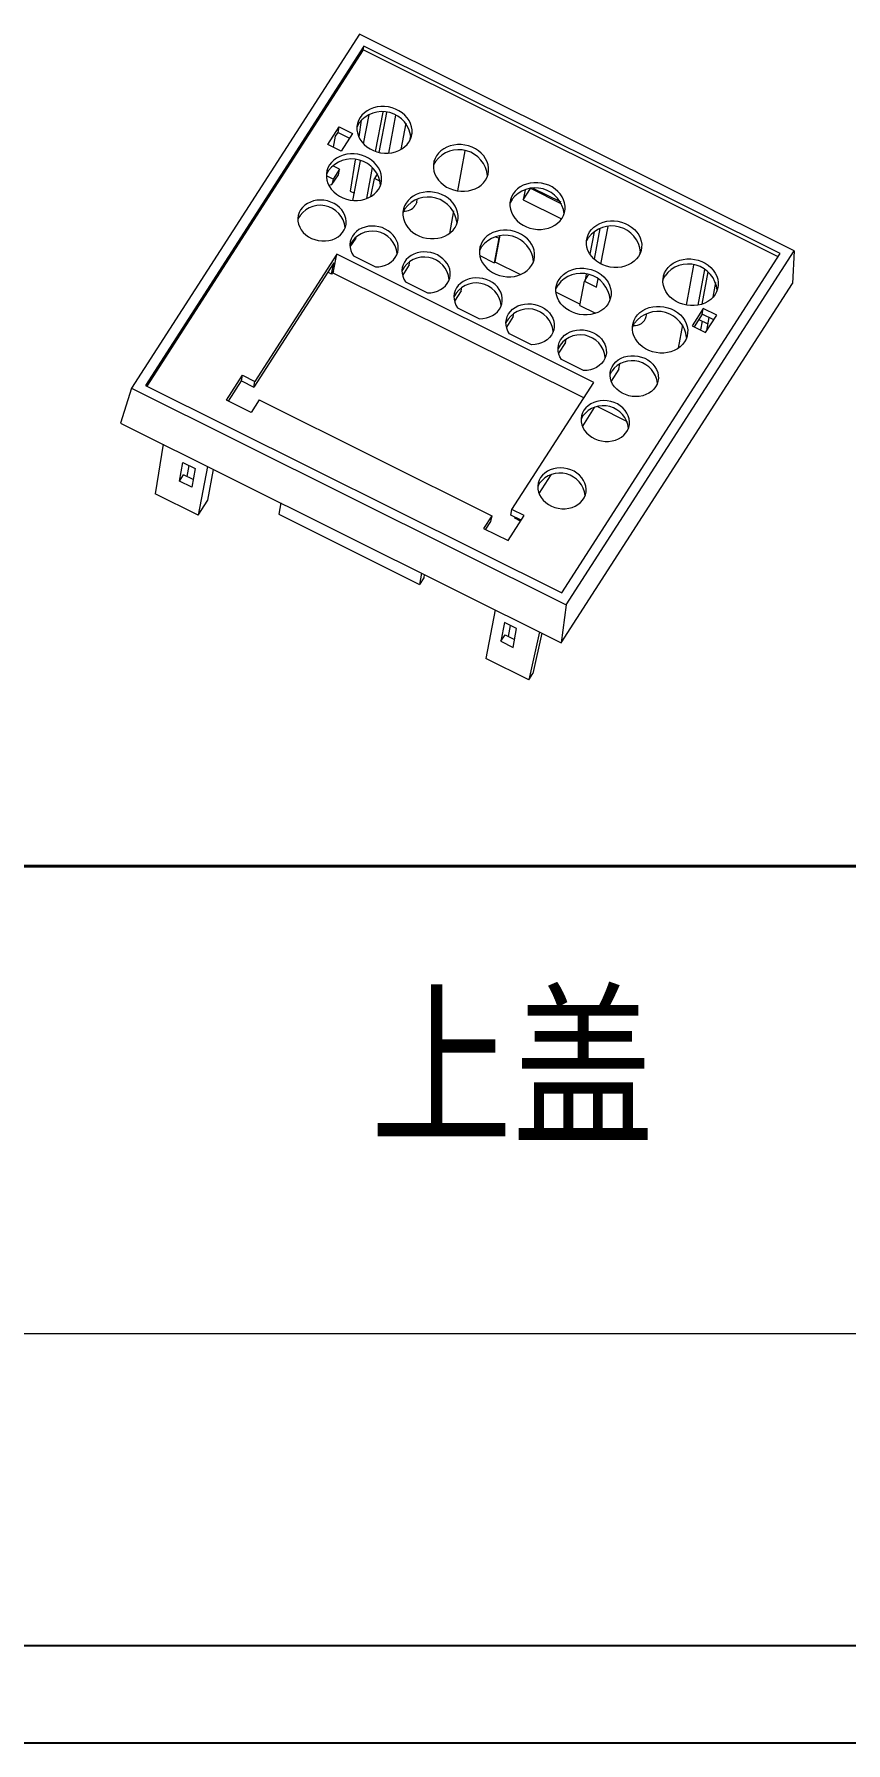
# Model space of a CAD drawing. Header units: inches. Extents: x 963 to 2094, y 1089 to 1501.
# Drawn here: x 1206.7 to 1265.1, y 1088.5 to 1211.5 of the extents above; entities that cross this region are included whole.
import ezdxf

# ---------------------------------------------------------------- set-up
doc = ezdxf.new("R2010")
doc.units = ezdxf.units.IN
doc.layers.add('文字', color=81, linetype='Continuous')
doc.layers.add('粗实线', color=7, linetype='Continuous', lineweight=30)
doc.layers.add('细实线', color=3, linetype='Continuous', lineweight=9)
doc.styles.add('宋体', font='', dxfattribs={"width": 0.8, "height": 3.5})
doc.styles.get('宋体').set_extended_font_data('SimSun')

msp = doc.modelspace()

# ---------------------------------------------------------------- linework, layer by layer
at = {"color": 7, "linetype": 'Continuous', "lineweight": 15}
for p, q in [((1230.12, 1211.451), (1213.714, 1185.971)), ((1261.394, 1195.869), (1230.12, 1211.451)), ((1230.434, 1210.583), (1214.721, 1186.181)), ((1230.383, 1210.313), (1214.814, 1186.134)), ((1230.383, 1210.313), (1230.434, 1210.583)), ((1260.242, 1195.436), (1230.383, 1210.313)), ((1260.386, 1195.66), (1230.434, 1210.583)), ((1230.252, 1205.26), (1230.066, 1204.066)), ((1230.418, 1203.553), (1230.814, 1205.658)), ((1231.281, 1203.016), (1231.813, 1205.845)), ((1231.545, 1202.942), (1232.086, 1205.818)), ((1232.221, 1202.893), (1232.734, 1205.617)), ((1233.115, 1203.16), (1233.469, 1205.044)), ((1227.842, 1203.521), (1228.651, 1204.777)), ((1228.254, 1203.316), (1228.401, 1204.103)), ((1228.401, 1204.103), (1228.575, 1204.372)), ((1228.575, 1204.372), (1228.651, 1204.777)), ((1228.575, 1204.372), (1229.404, 1203.959)), ((1228.651, 1204.777), (1229.62, 1204.294)), ((1229.62, 1204.294), (1228.811, 1203.038)), ((1233.816, 1204.282), (1233.715, 1203.744)), ((1228.811, 1203.038), (1227.842, 1203.521)), ((1229.809, 1202.42), (1229.457, 1200.164)), ((1237.708, 1203.053), (1237.167, 1200.176)), ((1228.219, 1201.028), (1227.736, 1201.269)), ((1228.142, 1200.623), (1228.605, 1201.341)), ((1228.681, 1201.746), (1228.2, 1201.986)), ((1228.681, 1201.746), (1228.219, 1201.028)), ((1228.605, 1201.341), (1228.681, 1201.746)), ((1229.653, 1199.487), (1230.19, 1202.341)), ((1230.642, 1199.619), (1231.063, 1201.858)), ((1231.42, 1201.424), (1231.193, 1201.072)), ((1227.899, 1200.598), (1228.142, 1200.623)), ((1228.219, 1201.028), (1228.142, 1200.623)), ((1229.457, 1200.164), (1229.753, 1200.016)), ((1230.948, 1199.768), (1231.193, 1201.072)), ((1231.623, 1200.858), (1231.193, 1201.072)), ((1241.896, 1199.53), (1242.418, 1200.34)), ((1242.032, 1200.252), (1241.896, 1199.53)), ((1244.691, 1199.227), (1242.45, 1200.344)), ((1244.622, 1199.354), (1242.608, 1200.358)), ((1243.273, 1200.026), (1243.228, 1199.956)), ((1234.236, 1199.371), (1234.272, 1199.565)), ((1236.895, 1198.73), (1236.591, 1197.116)), ((1241.896, 1199.53), (1244.659, 1198.153)), ((1247.424, 1197.467), (1247.008, 1195.253)), ((1247.498, 1194.913), (1248.005, 1197.606)), ((1229.847, 1196.778), (1229.436, 1196.14)), ((1229.847, 1196.778), (1229.866, 1196.88)), ((1240.138, 1196.763), (1239.808, 1195.006)), ((1240.184, 1196.835), (1239.854, 1195.078)), ((1239.925, 1196.869), (1240.138, 1196.763)), ((1240.184, 1196.835), (1240.138, 1196.763)), ((1240.202, 1196.928), (1240.184, 1196.835)), ((1247.005, 1197.237), (1246.701, 1195.62)), ((1228.269, 1194.997), (1222.515, 1186.061)), ((1228.484, 1195.618), (1222.592, 1186.467)), ((1228.116, 1194.186), (1228.269, 1194.997)), ((1228.255, 1194.401), (1228.484, 1195.618)), ((1246.984, 1186.4), (1228.484, 1195.618)), ((1229.683, 1195.494), (1231.271, 1194.703)), ((1233.701, 1194.858), (1233.749, 1195.111)), ((1238.772, 1195.522), (1239.808, 1195.006)), ((1239.854, 1195.078), (1239.808, 1195.006)), ((1239.854, 1195.078), (1241.708, 1194.154)), ((1244.673, 1171.257), (1260.386, 1195.66)), ((1244.988, 1170.39), (1261.394, 1195.869)), ((1250.346, 1195.963), (1250.276, 1195.593)), ((1261.394, 1195.869), (1261.272, 1193.506)), ((1228.116, 1194.186), (1227.837, 1194.325)), ((1228.255, 1194.401), (1228.116, 1194.186)), ((1246.263, 1185.281), (1228.183, 1194.289)), ((1233.701, 1194.858), (1233.212, 1194.097)), ((1246.351, 1193.762), (1246.305, 1193.691)), ((1246.429, 1194.175), (1246.351, 1193.762)), ((1246.351, 1193.762), (1246.595, 1194.141)), ((1247.186, 1193.252), (1247.297, 1193.845)), ((1253.649, 1191.953), (1254.19, 1194.83)), ((1254.492, 1191.952), (1254.976, 1194.525)), ((1254.784, 1192.028), (1255.221, 1194.348)), ((1233.427, 1193.629), (1235.015, 1192.838)), ((1237.445, 1192.993), (1236.956, 1192.232)), ((1237.445, 1192.993), (1237.493, 1193.246)), ((1244.263, 1192.881), (1245.991, 1192.021)), ((1244.635, 1167.668), (1261.272, 1193.506)), ((1245.974, 1191.934), (1246.305, 1193.691)), ((1246.305, 1193.691), (1247.186, 1193.252)), ((1255.565, 1192.532), (1255.765, 1193.595)), ((1237.171, 1191.763), (1238.759, 1190.972)), ((1241.189, 1191.127), (1241.237, 1191.38)), ((1245.974, 1191.934), (1247.106, 1191.37)), ((1250.754, 1191.142), (1250.79, 1191.336)), ((1254.859, 1191.719), (1254.051, 1190.463)), ((1254.783, 1191.314), (1254.191, 1190.394)), ((1254.783, 1191.314), (1254.859, 1191.719)), ((1255.612, 1190.901), (1254.783, 1191.314)), ((1255.829, 1191.236), (1254.859, 1191.719)), ((1241.189, 1191.127), (1240.7, 1190.367)), ((1253.066, 1188.856), (1253.384, 1190.545)), ((1254.051, 1190.463), (1255.02, 1189.98)), ((1254.198, 1190.39), (1254.202, 1190.411)), ((1254.572, 1190.902), (1254.595, 1191.021)), ((1255.199, 1190.59), (1254.572, 1190.902)), ((1254.767, 1190.805), (1254.647, 1190.166)), ((1255.02, 1189.98), (1255.829, 1191.236)), ((1255.111, 1190.123), (1255.288, 1191.062)), ((1242.503, 1189.107), (1240.915, 1189.898)), ((1244.933, 1189.262), (1244.444, 1188.501)), ((1244.933, 1189.262), (1244.981, 1189.515)), ((1246.247, 1187.241), (1244.659, 1188.033)), ((1248.788, 1187.341), (1248.86, 1187.724)), ((1220.555, 1185.111), (1221.711, 1186.905)), ((1220.695, 1185.041), (1221.634, 1186.5)), ((1221.634, 1186.5), (1221.711, 1186.905)), ((1221.634, 1186.5), (1222.515, 1186.061)), ((1221.711, 1186.905), (1222.592, 1186.467)), ((1222.515, 1186.061), (1222.592, 1186.467)), ((1241.092, 1177.249), (1246.984, 1186.4)), ((1248.788, 1187.341), (1248.235, 1186.484)), ((1213.714, 1185.971), (1212.92, 1183.469)), ((1213.714, 1185.971), (1244.988, 1170.39)), ((1214.721, 1186.181), (1244.673, 1171.257)), ((1222.317, 1184.233), (1220.555, 1185.111)), ((1222.895, 1185.13), (1222.317, 1184.233)), ((1222.895, 1185.13), (1239.633, 1176.791)), ((1247.017, 1184.591), (1246.156, 1183.254)), ((1247.253, 1184.652), (1249.385, 1183.59)), ((1212.92, 1183.469), (1244.635, 1167.668)), ((1215.987, 1181.941), (1215.43, 1178.381)), ((1217.167, 1179.289), (1217.421, 1180.64)), ((1217.421, 1180.64), (1218.302, 1180.202)), ((1217.722, 1179.629), (1217.87, 1180.417)), ((1219.174, 1180.353), (1218.514, 1176.844)), ((1217.167, 1179.289), (1217.467, 1179.756)), ((1218.048, 1178.85), (1217.167, 1179.289)), ((1218.154, 1179.413), (1217.467, 1179.756)), ((1218.302, 1180.202), (1218.048, 1178.85)), ((1219.207, 1177.921), (1219.623, 1180.13)), ((1243.897, 1179.747), (1243.036, 1178.409)), ((1218.514, 1176.844), (1215.43, 1178.381)), ((1218.514, 1176.844), (1219.207, 1177.921)), ((1224.46, 1177.72), (1224.308, 1176.914)), ((1224.308, 1176.914), (1234.439, 1171.866)), ((1239.633, 1176.791), (1239.055, 1175.894)), ((1239.633, 1176.791), (1239.557, 1176.386)), ((1240.817, 1175.016), (1241.973, 1176.81)), ((1241.015, 1176.844), (1241.092, 1177.249)), ((1241.756, 1176.475), (1241.015, 1176.844)), ((1241.973, 1176.81), (1241.092, 1177.249)), ((1241.299, 1176.616), (1241.314, 1176.695)), ((1241.714, 1176.409), (1241.299, 1176.616)), ((1239.055, 1175.894), (1240.817, 1175.016)), ((1239.557, 1176.386), (1239.195, 1175.824)), ((1241.754, 1176.471), (1241.755, 1176.475)), ((1234.591, 1172.672), (1234.439, 1171.866)), ((1234.739, 1172.333), (1234.439, 1171.866)), ((1234.785, 1172.576), (1234.739, 1172.333)), ((1244.988, 1170.39), (1244.635, 1167.668)), ((1239.876, 1170.039), (1239.216, 1166.53)), ((1240.546, 1169.119), (1240.292, 1167.767)), ((1240.292, 1167.767), (1240.593, 1168.234)), ((1241.427, 1168.68), (1240.546, 1169.119)), ((1240.593, 1168.234), (1241.279, 1167.892)), ((1240.847, 1168.107), (1240.995, 1168.895)), ((1241.173, 1167.328), (1241.427, 1168.68)), ((1243.064, 1168.451), (1242.3, 1164.994)), ((1243.241, 1168.362), (1242.6, 1165.46)), ((1240.292, 1167.767), (1241.173, 1167.328)), ((1242.3, 1164.994), (1239.216, 1166.53)), ((1242.3, 1164.994), (1242.6, 1165.46))]:
    msp.add_line(p, q, dxfattribs=at)
for p, q in [((973.391, 1095.519), (1371.894, 1095.519)), ((962.619, 1088.511), (1378.903, 1088.511))]:
    msp.add_line(p, q)
at = {"color": 7, "linetype": 'Continuous', "lineweight": 15, "flags": 128}
for points in [[(1230.159, 1205.448), (1230.05, 1205.244), (1229.975, 1205.028), (1229.937, 1204.803), (1229.935, 1204.574), (1229.971, 1204.345), (1230.043, 1204.12), (1230.15, 1203.903), (1230.29, 1203.699), (1230.46, 1203.511), (1230.658, 1203.343), (1230.879, 1203.198), (1231.119, 1203.078), (1231.375, 1202.986), (1231.64, 1202.923), (1231.911, 1202.891), (1232.182, 1202.891), (1232.448, 1202.922), (1232.705, 1202.983), (1232.946, 1203.074), (1233.169, 1203.193), (1233.368, 1203.337), (1233.541, 1203.505), (1233.683, 1203.692), (1233.792, 1203.896), (1233.867, 1204.112), (1233.905, 1204.337), (1233.907, 1204.566), (1233.871, 1204.795), (1233.799, 1205.02), (1233.692, 1205.236), (1233.552, 1205.441), (1233.382, 1205.628), (1233.185, 1205.797), (1232.963, 1205.942), (1232.723, 1206.062), (1232.468, 1206.154), (1232.202, 1206.216), (1231.931, 1206.248), (1231.66, 1206.249), (1231.394, 1206.218), (1231.138, 1206.157), (1230.896, 1206.066), (1230.673, 1205.947), (1230.474, 1205.802), (1230.301, 1205.635), (1230.159, 1205.448)], [(1230.083, 1205.042), (1229.973, 1204.839), (1229.932, 1204.734)], [(1227.964, 1202.038), (1227.855, 1201.835), (1227.78, 1201.619), (1227.742, 1201.394), (1227.74, 1201.165), (1227.776, 1200.936), (1227.848, 1200.711), (1227.955, 1200.494), (1228.095, 1200.29), (1228.265, 1200.102), (1228.462, 1199.934), (1228.684, 1199.788), (1228.924, 1199.669), (1229.179, 1199.577), (1229.445, 1199.514), (1229.716, 1199.482), (1229.987, 1199.482), (1230.253, 1199.512), (1230.509, 1199.574), (1230.751, 1199.665), (1230.974, 1199.784), (1231.173, 1199.928), (1231.346, 1200.096), (1231.488, 1200.283), (1231.597, 1200.486), (1231.672, 1200.703), (1231.71, 1200.927), (1231.712, 1201.156), (1231.676, 1201.386), (1231.604, 1201.611), (1231.497, 1201.827), (1231.357, 1202.031), (1231.187, 1202.219), (1230.989, 1202.387), (1230.768, 1202.533), (1230.528, 1202.653), (1230.272, 1202.745), (1230.007, 1202.807), (1229.736, 1202.839), (1229.465, 1202.84), (1229.199, 1202.809), (1228.942, 1202.748), (1228.701, 1202.657), (1228.478, 1202.538), (1228.279, 1202.393), (1228.106, 1202.226), (1227.964, 1202.038)], [(1235.665, 1202.704), (1235.556, 1202.501), (1235.481, 1202.285), (1235.443, 1202.06), (1235.441, 1201.831), (1235.477, 1201.602), (1235.549, 1201.377), (1235.656, 1201.16), (1235.796, 1200.956), (1235.966, 1200.768), (1236.164, 1200.6), (1236.385, 1200.454), (1236.625, 1200.335), (1236.881, 1200.243), (1237.146, 1200.18), (1237.417, 1200.148), (1237.688, 1200.148), (1237.954, 1200.178), (1238.21, 1200.24), (1238.452, 1200.331), (1238.675, 1200.45), (1238.874, 1200.594), (1239.047, 1200.762), (1239.189, 1200.949), (1239.298, 1201.152), (1239.373, 1201.369), (1239.411, 1201.593), (1239.413, 1201.822), (1239.377, 1202.052), (1239.305, 1202.277), (1239.198, 1202.493), (1239.058, 1202.697), (1238.888, 1202.885), (1238.69, 1203.053), (1238.469, 1203.199), (1238.229, 1203.319), (1237.974, 1203.411), (1237.708, 1203.473), (1237.437, 1203.505), (1237.166, 1203.506), (1236.9, 1203.475), (1236.644, 1203.413), (1236.402, 1203.323), (1236.179, 1203.204), (1235.98, 1203.059), (1235.807, 1202.892), (1235.665, 1202.704)], [(1227.888, 1201.633), (1227.778, 1201.429), (1227.737, 1201.325)], [(1235.589, 1202.299), (1235.479, 1202.095), (1235.438, 1201.991)], [(1233.47, 1199.295), (1233.361, 1199.092), (1233.286, 1198.875), (1233.248, 1198.651), (1233.246, 1198.422), (1233.282, 1198.192), (1233.354, 1197.968), (1233.461, 1197.751), (1233.601, 1197.547), (1233.771, 1197.359), (1233.968, 1197.191), (1234.189, 1197.045), (1234.43, 1196.925), (1234.685, 1196.833), (1234.951, 1196.771), (1235.222, 1196.739), (1235.493, 1196.738), (1235.759, 1196.769), (1236.015, 1196.831), (1236.257, 1196.922), (1236.48, 1197.04), (1236.679, 1197.185), (1236.852, 1197.352), (1236.994, 1197.54), (1237.103, 1197.743), (1237.178, 1197.959), (1237.216, 1198.184), (1237.218, 1198.413), (1237.182, 1198.642), (1237.11, 1198.867), (1237.003, 1199.084), (1236.863, 1199.288), (1236.693, 1199.476), (1236.495, 1199.644), (1236.274, 1199.79), (1236.034, 1199.909), (1235.778, 1200.001), (1235.513, 1200.064), (1235.242, 1200.096), (1234.971, 1200.096), (1234.705, 1200.066), (1234.448, 1200.004), (1234.207, 1199.913), (1233.984, 1199.794), (1233.785, 1199.65), (1233.612, 1199.483), (1233.47, 1199.295)], [(1241.171, 1199.961), (1241.062, 1199.758), (1240.987, 1199.541), (1240.949, 1199.317), (1240.947, 1199.088), (1240.983, 1198.858), (1241.055, 1198.633), (1241.162, 1198.417), (1241.302, 1198.213), (1241.472, 1198.025), (1241.67, 1197.857), (1241.891, 1197.711), (1242.131, 1197.591), (1242.387, 1197.499), (1242.652, 1197.437), (1242.923, 1197.405), (1243.194, 1197.404), (1243.46, 1197.435), (1243.716, 1197.497), (1243.958, 1197.588), (1244.181, 1197.706), (1244.38, 1197.851), (1244.553, 1198.018), (1244.695, 1198.206), (1244.804, 1198.409), (1244.879, 1198.625), (1244.917, 1198.85), (1244.919, 1199.079), (1244.883, 1199.308), (1244.811, 1199.533), (1244.704, 1199.75), (1244.564, 1199.954), (1244.394, 1200.142), (1244.196, 1200.31), (1243.975, 1200.456), (1243.735, 1200.575), (1243.479, 1200.667), (1243.214, 1200.73), (1242.943, 1200.762), (1242.672, 1200.762), (1242.406, 1200.732), (1242.15, 1200.67), (1241.908, 1200.579), (1241.685, 1200.46), (1241.486, 1200.316), (1241.313, 1200.149), (1241.171, 1199.961)], [(1225.884, 1198.809), (1225.783, 1198.618), (1225.717, 1198.414), (1225.687, 1198.203), (1225.694, 1197.988), (1225.738, 1197.775), (1225.818, 1197.567), (1225.933, 1197.369), (1226.079, 1197.185), (1226.254, 1197.02), (1226.453, 1196.876), (1226.674, 1196.757), (1226.911, 1196.666), (1227.158, 1196.604), (1227.412, 1196.572), (1227.665, 1196.572), (1227.914, 1196.603), (1228.152, 1196.665), (1228.375, 1196.756), (1228.577, 1196.874), (1228.755, 1197.018), (1228.905, 1197.183), (1229.023, 1197.366), (1229.107, 1197.564), (1229.155, 1197.772), (1229.166, 1197.986), (1229.141, 1198.2), (1229.078, 1198.412), (1228.981, 1198.615), (1228.85, 1198.806), (1228.689, 1198.981), (1228.501, 1199.136), (1228.291, 1199.268), (1228.061, 1199.373), (1227.819, 1199.45), (1227.567, 1199.497), (1227.313, 1199.513), (1227.061, 1199.497), (1226.818, 1199.451), (1226.587, 1199.374), (1226.373, 1199.269), (1226.183, 1199.138), (1226.019, 1198.983), (1225.884, 1198.809)], [(1233.394, 1198.89), (1233.284, 1198.686), (1233.243, 1198.582)], [(1234.236, 1199.371), (1234.207, 1199.266), (1234.134, 1199.117)], [(1241.095, 1199.556), (1240.985, 1199.352), (1240.944, 1199.248)], [(1231.271, 1194.703), (1231.52, 1194.717), (1231.762, 1194.761), (1231.992, 1194.834), (1232.204, 1194.936), (1232.395, 1195.063), (1232.56, 1195.214), (1232.697, 1195.384), (1232.801, 1195.571), (1232.872, 1195.771), (1232.907, 1195.979), (1232.906, 1196.191), (1232.869, 1196.403), (1232.796, 1196.61), (1232.69, 1196.808), (1232.552, 1196.993), (1232.385, 1197.16), (1232.192, 1197.308), (1231.979, 1197.431), (1231.748, 1197.529), (1231.506, 1197.598), (1231.257, 1197.638), (1231.005, 1197.647), (1230.758, 1197.625), (1230.518, 1197.574), (1230.293, 1197.493), (1230.085, 1197.385), (1229.901, 1197.251), (1229.742, 1197.095), (1229.614, 1196.92), (1229.518, 1196.729), (1229.456, 1196.527), (1229.43, 1196.318), (1229.44, 1196.105), (1229.487, 1195.894), (1229.568, 1195.689), (1229.683, 1195.494)], [(1250.201, 1195.462), (1250.059, 1195.275), (1249.886, 1195.108), (1249.687, 1194.963), (1249.464, 1194.844), (1249.222, 1194.753), (1248.966, 1194.692), (1248.7, 1194.661), (1248.429, 1194.662), (1248.158, 1194.694), (1247.892, 1194.756), (1247.637, 1194.848), (1247.397, 1194.968), (1247.176, 1195.113), (1246.978, 1195.282), (1246.808, 1195.469), (1246.668, 1195.674), (1246.561, 1195.89), (1246.489, 1196.115), (1246.453, 1196.344), (1246.455, 1196.573), (1246.493, 1196.798), (1246.568, 1197.014), (1246.677, 1197.218), (1246.819, 1197.405), (1246.992, 1197.573), (1247.191, 1197.717), (1247.414, 1197.836), (1247.656, 1197.927), (1247.912, 1197.988), (1248.178, 1198.019), (1248.449, 1198.019), (1248.72, 1197.987), (1248.985, 1197.924), (1249.241, 1197.832), (1249.481, 1197.712), (1249.702, 1197.567), (1249.9, 1197.399), (1250.07, 1197.211), (1250.21, 1197.007), (1250.317, 1196.79), (1250.389, 1196.565), (1250.425, 1196.336), (1250.423, 1196.107), (1250.385, 1195.882), (1250.31, 1195.666), (1250.201, 1195.462)], [(1238.976, 1196.552), (1238.866, 1196.348), (1238.792, 1196.132), (1238.754, 1195.907), (1238.752, 1195.678), (1238.788, 1195.449), (1238.86, 1195.224), (1238.967, 1195.008), (1239.107, 1194.804), (1239.277, 1194.616), (1239.474, 1194.447), (1239.695, 1194.302), (1239.936, 1194.182), (1240.191, 1194.09), (1240.457, 1194.028), (1240.728, 1193.996), (1240.999, 1193.995), (1241.265, 1194.026), (1241.521, 1194.087), (1241.763, 1194.178), (1241.986, 1194.297), (1242.185, 1194.442), (1242.357, 1194.609), (1242.5, 1194.796), (1242.609, 1195), (1242.684, 1195.216), (1242.722, 1195.441), (1242.723, 1195.67), (1242.688, 1195.899), (1242.616, 1196.124), (1242.509, 1196.341), (1242.369, 1196.545), (1242.199, 1196.733), (1242.001, 1196.901), (1241.78, 1197.046), (1241.54, 1197.166), (1241.284, 1197.258), (1241.019, 1197.321), (1240.748, 1197.353), (1240.477, 1197.353), (1240.211, 1197.322), (1239.954, 1197.261), (1239.713, 1197.17), (1239.49, 1197.051), (1239.291, 1196.907), (1239.118, 1196.739), (1238.976, 1196.552)], [(1246.45, 1196.504), (1246.491, 1196.609), (1246.601, 1196.813)], [(1235.015, 1192.838), (1235.264, 1192.851), (1235.506, 1192.895), (1235.736, 1192.969), (1235.948, 1193.07), (1236.139, 1193.198), (1236.304, 1193.348), (1236.441, 1193.519), (1236.545, 1193.706), (1236.616, 1193.905), (1236.651, 1194.113), (1236.65, 1194.325), (1236.613, 1194.537), (1236.54, 1194.744), (1236.434, 1194.942), (1236.296, 1195.127), (1236.129, 1195.295), (1235.936, 1195.442), (1235.723, 1195.566), (1235.492, 1195.663), (1235.25, 1195.733), (1235.001, 1195.772), (1234.749, 1195.781), (1234.502, 1195.76), (1234.262, 1195.708), (1234.037, 1195.627), (1233.829, 1195.519), (1233.645, 1195.386), (1233.486, 1195.23), (1233.358, 1195.055), (1233.262, 1194.864), (1233.2, 1194.662), (1233.174, 1194.452), (1233.184, 1194.24), (1233.231, 1194.029), (1233.312, 1193.824), (1233.427, 1193.629)], [(1238.9, 1196.147), (1238.79, 1195.943), (1238.749, 1195.838)], [(1255.707, 1192.719), (1255.565, 1192.532), (1255.392, 1192.364), (1255.193, 1192.22), (1254.97, 1192.101), (1254.728, 1192.01), (1254.472, 1191.949), (1254.206, 1191.918), (1253.935, 1191.919), (1253.664, 1191.95), (1253.398, 1192.013), (1253.143, 1192.105), (1252.903, 1192.225), (1252.682, 1192.37), (1252.484, 1192.538), (1252.314, 1192.726), (1252.174, 1192.93), (1252.067, 1193.147), (1251.995, 1193.372), (1251.959, 1193.601), (1251.961, 1193.83), (1251.999, 1194.055), (1252.074, 1194.271), (1252.183, 1194.475), (1252.325, 1194.662), (1252.498, 1194.829), (1252.697, 1194.974), (1252.92, 1195.093), (1253.162, 1195.184), (1253.418, 1195.245), (1253.684, 1195.276), (1253.955, 1195.275), (1254.226, 1195.243), (1254.491, 1195.181), (1254.747, 1195.089), (1254.987, 1194.969), (1255.208, 1194.824), (1255.406, 1194.656), (1255.576, 1194.468), (1255.716, 1194.263), (1255.823, 1194.047), (1255.895, 1193.822), (1255.931, 1193.593), (1255.929, 1193.364), (1255.891, 1193.139), (1255.816, 1192.923), (1255.707, 1192.719)], [(1238.759, 1190.972), (1239.008, 1190.986), (1239.25, 1191.03), (1239.48, 1191.103), (1239.692, 1191.205), (1239.883, 1191.332), (1240.048, 1191.483), (1240.185, 1191.653), (1240.289, 1191.84), (1240.36, 1192.04), (1240.395, 1192.248), (1240.394, 1192.46), (1240.357, 1192.672), (1240.284, 1192.879), (1240.178, 1193.077), (1240.04, 1193.262), (1239.873, 1193.429), (1239.68, 1193.577), (1239.467, 1193.7), (1239.237, 1193.798), (1238.994, 1193.867), (1238.745, 1193.907), (1238.493, 1193.916), (1238.246, 1193.895), (1238.006, 1193.843), (1237.781, 1193.762), (1237.573, 1193.654), (1237.389, 1193.52), (1237.23, 1193.364), (1237.102, 1193.189), (1237.006, 1192.999), (1236.944, 1192.797), (1236.918, 1192.587), (1236.928, 1192.375), (1236.975, 1192.164), (1237.056, 1191.958), (1237.171, 1191.763)], [(1248.006, 1192.053), (1247.863, 1191.866), (1247.691, 1191.698), (1247.492, 1191.554), (1247.269, 1191.435), (1247.027, 1191.344), (1246.771, 1191.283), (1246.505, 1191.252), (1246.234, 1191.253), (1245.963, 1191.284), (1245.697, 1191.347), (1245.442, 1191.439), (1245.201, 1191.559), (1244.98, 1191.704), (1244.783, 1191.872), (1244.613, 1192.06), (1244.473, 1192.264), (1244.366, 1192.481), (1244.294, 1192.706), (1244.258, 1192.935), (1244.26, 1193.164), (1244.298, 1193.389), (1244.372, 1193.605), (1244.482, 1193.809), (1244.624, 1193.996), (1244.797, 1194.163), (1244.996, 1194.308), (1245.219, 1194.427), (1245.46, 1194.518), (1245.717, 1194.579), (1245.983, 1194.61), (1246.254, 1194.609), (1246.525, 1194.577), (1246.79, 1194.515), (1247.046, 1194.423), (1247.286, 1194.303), (1247.507, 1194.158), (1247.705, 1193.99), (1247.875, 1193.802), (1248.015, 1193.597), (1248.122, 1193.381), (1248.194, 1193.156), (1248.229, 1192.927), (1248.228, 1192.698), (1248.19, 1192.473), (1248.115, 1192.257), (1248.006, 1192.053)], [(1251.956, 1193.761), (1251.997, 1193.866), (1252.107, 1194.069)], [(1244.255, 1193.095), (1244.296, 1193.2), (1244.406, 1193.403)], [(1240.915, 1189.898), (1240.8, 1190.093), (1240.719, 1190.298), (1240.672, 1190.509), (1240.662, 1190.722), (1240.688, 1190.931), (1240.75, 1191.133), (1240.846, 1191.324), (1240.975, 1191.499), (1241.133, 1191.655), (1241.318, 1191.788), (1241.525, 1191.897), (1241.751, 1191.977), (1241.99, 1192.029), (1242.238, 1192.051), (1242.489, 1192.041), (1242.738, 1192.002), (1242.981, 1191.933), (1243.211, 1191.835), (1243.425, 1191.711), (1243.617, 1191.564), (1243.784, 1191.396), (1243.922, 1191.211), (1244.028, 1191.013), (1244.101, 1190.806), (1244.138, 1190.595), (1244.139, 1190.383), (1244.104, 1190.175), (1244.033, 1189.975), (1243.929, 1189.788), (1243.792, 1189.617), (1243.627, 1189.467), (1243.436, 1189.34), (1243.224, 1189.238), (1242.994, 1189.165), (1242.752, 1189.12), (1242.503, 1189.107)], [(1253.512, 1189.31), (1253.369, 1189.123), (1253.197, 1188.955), (1252.998, 1188.811), (1252.775, 1188.692), (1252.533, 1188.601), (1252.277, 1188.539), (1252.011, 1188.509), (1251.74, 1188.509), (1251.469, 1188.541), (1251.203, 1188.604), (1250.948, 1188.696), (1250.707, 1188.815), (1250.486, 1188.961), (1250.289, 1189.129), (1250.119, 1189.317), (1249.979, 1189.521), (1249.872, 1189.738), (1249.8, 1189.963), (1249.764, 1190.192), (1249.765, 1190.421), (1249.804, 1190.646), (1249.878, 1190.862), (1249.988, 1191.066), (1250.13, 1191.253), (1250.303, 1191.42), (1250.502, 1191.565), (1250.725, 1191.684), (1250.966, 1191.775), (1251.223, 1191.836), (1251.489, 1191.867), (1251.76, 1191.866), (1252.031, 1191.834), (1252.296, 1191.772), (1252.552, 1191.68), (1252.792, 1191.56), (1253.013, 1191.415), (1253.211, 1191.246), (1253.381, 1191.058), (1253.521, 1190.854), (1253.628, 1190.638), (1253.7, 1190.413), (1253.735, 1190.183), (1253.734, 1189.954), (1253.696, 1189.73), (1253.621, 1189.513), (1253.512, 1189.31)], [(1244.659, 1188.033), (1244.544, 1188.228), (1244.463, 1188.433), (1244.417, 1188.644), (1244.406, 1188.856), (1244.432, 1189.066), (1244.494, 1189.268), (1244.59, 1189.458), (1244.719, 1189.634), (1244.877, 1189.789), (1245.062, 1189.923), (1245.269, 1190.031), (1245.495, 1190.112), (1245.734, 1190.164), (1245.982, 1190.185), (1246.233, 1190.176), (1246.482, 1190.136), (1246.725, 1190.067), (1246.955, 1189.97), (1247.169, 1189.846), (1247.361, 1189.699), (1247.528, 1189.531), (1247.666, 1189.346), (1247.772, 1189.148), (1247.845, 1188.941), (1247.882, 1188.729), (1247.883, 1188.517), (1247.848, 1188.309), (1247.777, 1188.11), (1247.673, 1187.923), (1247.536, 1187.752), (1247.371, 1187.601), (1247.18, 1187.474), (1246.968, 1187.373), (1246.738, 1187.299), (1246.496, 1187.255), (1246.247, 1187.241)], [(1249.761, 1190.352), (1249.802, 1190.456), (1249.912, 1190.66)], [(1251.432, 1186.08), (1251.298, 1185.905), (1251.134, 1185.751), (1250.943, 1185.62), (1250.73, 1185.515), (1250.499, 1185.438), (1250.255, 1185.391), (1250.003, 1185.376), (1249.749, 1185.392), (1249.498, 1185.439), (1249.255, 1185.516), (1249.026, 1185.621), (1248.815, 1185.753), (1248.627, 1185.907), (1248.466, 1186.082), (1248.336, 1186.274), (1248.238, 1186.477), (1248.176, 1186.688), (1248.15, 1186.903), (1248.162, 1187.117), (1248.21, 1187.325), (1248.294, 1187.523), (1248.412, 1187.706), (1248.561, 1187.871), (1248.739, 1188.014), (1248.942, 1188.133), (1249.164, 1188.224), (1249.403, 1188.286), (1249.651, 1188.317), (1249.905, 1188.316), (1250.158, 1188.285), (1250.406, 1188.223), (1250.642, 1188.131), (1250.863, 1188.013), (1251.063, 1187.869), (1251.238, 1187.704), (1251.384, 1187.52), (1251.498, 1187.322), (1251.578, 1187.114), (1251.622, 1186.901), (1251.63, 1186.686), (1251.6, 1186.474), (1251.533, 1186.271), (1251.432, 1186.08)], [(1248.15, 1186.966), (1248.171, 1187.02), (1248.272, 1187.211)], [(1246.193, 1183.981), (1246.091, 1183.79), (1246.07, 1183.736)], [(1246.269, 1184.387), (1246.168, 1184.195), (1246.101, 1183.992), (1246.072, 1183.781), (1246.079, 1183.566), (1246.123, 1183.352), (1246.203, 1183.144), (1246.317, 1182.946), (1246.463, 1182.763), (1246.638, 1182.597), (1246.838, 1182.454), (1247.059, 1182.335), (1247.295, 1182.244), (1247.543, 1182.182), (1247.796, 1182.15), (1248.05, 1182.15), (1248.299, 1182.181), (1248.537, 1182.243), (1248.759, 1182.334), (1248.962, 1182.452), (1249.14, 1182.596), (1249.289, 1182.761), (1249.407, 1182.944), (1249.491, 1183.142), (1249.54, 1183.35), (1249.551, 1183.563), (1249.525, 1183.778), (1249.463, 1183.989), (1249.365, 1184.193), (1249.235, 1184.384), (1249.074, 1184.559), (1248.886, 1184.714), (1248.675, 1184.846), (1248.446, 1184.951), (1248.203, 1185.028), (1247.952, 1185.075), (1247.698, 1185.091), (1247.446, 1185.075), (1247.202, 1185.029), (1246.971, 1184.952), (1246.758, 1184.847), (1246.567, 1184.716), (1246.403, 1184.561), (1246.269, 1184.387)], [(1243.15, 1179.542), (1243.048, 1179.351), (1242.982, 1179.147), (1242.952, 1178.936), (1242.959, 1178.721), (1243.003, 1178.508), (1243.083, 1178.3), (1243.198, 1178.102), (1243.344, 1177.918), (1243.519, 1177.753), (1243.719, 1177.609), (1243.939, 1177.49), (1244.176, 1177.399), (1244.424, 1177.337), (1244.677, 1177.305), (1244.931, 1177.305), (1245.179, 1177.336), (1245.417, 1177.398), (1245.64, 1177.489), (1245.842, 1177.608), (1246.02, 1177.751), (1246.17, 1177.916), (1246.288, 1178.099), (1246.372, 1178.297), (1246.42, 1178.505), (1246.431, 1178.719), (1246.406, 1178.933), (1246.343, 1179.145), (1246.246, 1179.348), (1246.115, 1179.54), (1245.954, 1179.714), (1245.767, 1179.869), (1245.556, 1180.001), (1245.327, 1180.106), (1245.084, 1180.183), (1244.833, 1180.23), (1244.578, 1180.246), (1244.327, 1180.231), (1244.083, 1180.184), (1243.852, 1180.107), (1243.639, 1180.002), (1243.448, 1179.871), (1243.284, 1179.717), (1243.15, 1179.542)], [(1243.073, 1179.136), (1242.972, 1178.945), (1242.95, 1178.891)]]:
    msp.add_lwpolyline(points, dxfattribs=at)
at = {"color": 7, "linetype": 'Continuous', "lineweight": 15}
for centre, radius, start, end in [((1231.756, 1203.795), 2.087, 5.64363, 143.30103), ((1229.561, 1200.386), 2.087, 5.64363, 143.30103), ((1237.262, 1201.052), 2.087, 5.64363, 143.30103), ((1242.768, 1198.308), 2.087, 5.64363, 143.30103), ((1227.293, 1197.333), 1.807, 5.87266, 152.81856), ((1233.346, 1199.684), 0.97, 267.09487, 324.26018), ((1235.067, 1197.643), 2.087, 5.64363, 143.30103), ((1248.274, 1195.565), 2.087, 5.64363, 143.30103), ((1231.039, 1195.477), 1.804, 5.56762, 153.12359), ((1240.573, 1194.899), 2.087, 5.64363, 143.30103), ((1234.783, 1193.612), 1.804, 5.56762, 153.12359), ((1246.079, 1192.156), 2.087, 5.64363, 143.30103), ((1253.78, 1192.822), 2.087, 5.64363, 143.30103), ((1238.527, 1191.746), 1.804, 5.56762, 153.12359), ((1242.271, 1189.88), 1.804, 5.58338, 153.10783), ((1251.585, 1189.413), 2.087, 5.64363, 143.30103), ((1249.891, 1191.376), 0.894, 265.13273, 344.8012), ((1246.015, 1188.015), 1.804, 5.58338, 153.10783), ((1249.741, 1186.128), 1.825, 6.19962, 143.59915), ((1247.659, 1182.89), 1.828, 6.46314, 143.33563), ((1244.539, 1178.045), 1.828, 6.46314, 143.33563)]:
    msp.add_arc(centre, radius, start, end, dxfattribs=at)
at = {"layer": '粗实线', "color": 7, "lineweight": 40}
msp.add_line((1371.894, 1151.585), (1203.699, 1151.585), dxfattribs=at)
at = {"layer": '细实线', "color": 7}
msp.add_line((1371.894, 1117.945), (1119.601, 1117.945), dxfattribs=at)

# ---------------------------------------------------------------- texts
at = {"layer": '文字', "color": 0, "insert": (1230.918, 1141.904), "char_height": 9.3442, "width": 119.46209, "attachment_point": 1, "style": '宋体'}
msp.add_mtext('上盖', dxfattribs=at)

doc.saveas('drawing.dxf')
